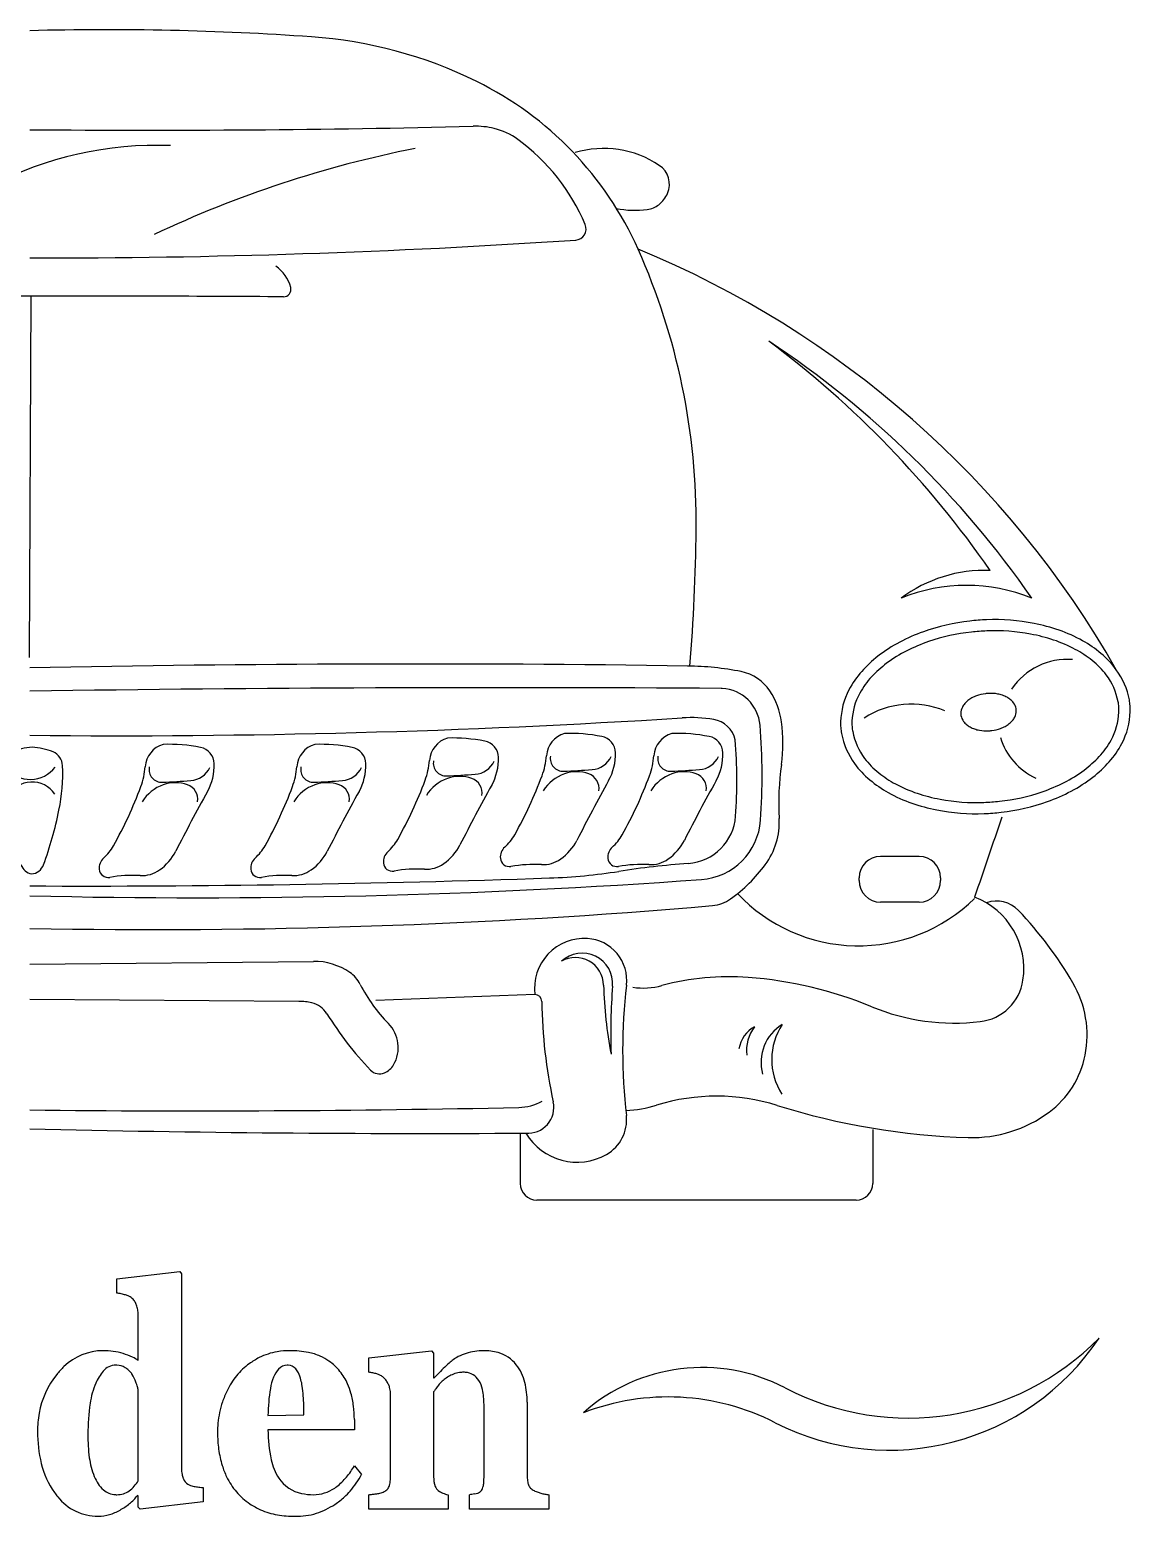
# Model space of a CAD drawing. Header units: metres. Extents: x -32 to 365, y -13 to 256.
# Drawn here: x 166.8 to 365.5, y -12.7 to 255.8 of the extents above; entities that cross this region are included whole.
import ezdxf

# ---------------------------------------------------------------- set-up
doc = ezdxf.new("R2010")
doc.units = ezdxf.units.M

msp = doc.modelspace()

# ---------------------------------------------------------------- linework, layer by layer
at = {"layer": 'Part1_Lay1', "color": 1}
for p, q in [((167.053551, 207.70941), (166.722038, 142.427474)), ((327.352777, 106.516589), (320.4287, 106.516589)), ((316.5287, 102.128785), (316.5287, 102.616589)), ((331.252777, 102.616589), (331.252777, 102.128785)), ((327.352777, 98.228785), (320.4287, 98.228785)), ((166.83252, 87.044252), (218.03476, 87.553727)), ((215.380195, 80.269851), (166.83252, 80.676171)), ((258.030652, 81.546433), (229.332408, 80.469538)), ((255.373547, 56.484935), (255.373547, 47.425427)), ((319.0135, 57.153418), (319.0135, 47.425427)), ((316.0135, 44.425427), (258.373547, 44.425427)), ((182.532062, 30.227626), (193.907062, 31.527626)), ((182.532062, 27.627626), (182.532062, 30.227626)), ((193.907062, 31.527626), (194.232062, 31.101063)), ((194.232062, 31.101063), (194.232062, -4.059874)), ((186.432062, 15.460438), (186.432062, 23.544813)), ((228.032062, 15.927626), (239.366437, 17.227626)), ((239.366437, 17.227626), (239.732062, 16.760438)), ((239.732062, 16.760438), (239.732062, 12.312001)), ((228.032062, 13.327626), (228.032062, 15.927626)), ((239.732062, 12.312001), (239.833624, 12.312001)), ((186.432062, -6.273937), (186.432062, 10.077626)), ((231.932062, -5.867687), (231.932062, 9.590126)), ((239.732062, 9.793251), (239.732062, -5.380187)), ((209.832062, 5.527626), (216.332062, 5.649501)), ((248.832062, -5.684874), (248.832062, 7.538563)), ((256.632062, 7.944813), (256.632062, -5.522374)), ((225.432062, 2.927626), (209.832062, 2.927626)), ((225.432062, 4.816688), (225.432062, 2.927626)), ((225.432062, -3.572374), (226.732062, -5.116124)), ((198.132062, -7.472374), (198.132062, -10.072374)), ((186.432062, -8.955187), (186.269562, -8.914562)), ((186.432062, -11.047374), (186.432062, -8.955187)), ((198.132062, -10.072374), (186.777374, -11.372374)), ((228.032062, -11.372374), (228.032062, -8.772374)), ((242.332062, -8.772374), (242.332062, -11.372374)), ((246.232062, -11.372374), (246.232062, -8.772374)), ((260.532062, -8.772374), (260.532062, -11.372374)), ((186.777374, -11.372374), (186.432062, -11.047374)), ((242.332062, -11.372374), (228.032062, -11.372374)), ((260.532062, -11.372374), (246.232062, -11.372374))]:
    msp.add_line(p, q, dxfattribs=at)
for centre, radius, start, end in [((180.753917, -275.631874), 531.441283, 86.016119, 91.501066), ((212.112508, 174.63719), 80.081569, 63.765017, 86.016119), ((220.197624, 191.04302), 61.791671, 23.979569, 63.765017), ((188.078558, 2712.883761), 2475.219991, 269.508196, 271.361204), ((247.393602, 224.681203), 13.690775, 76.12984, 92.158133), ((247.740101, 226.084471), 12.245361, 53.909468, 76.12984), ((189.82315, 169.717704), 65.210179, 87.87388, 117.456246), ((275.71274, 36.028868), 202.187881, 101.212417, 115.313362), ((233.451609, 206.483255), 36.501672, 22.777369, 53.909468), ((270.439204, 216.380291), 17.991491, 56.093221, 106.720745), ((278.170283, 227.882411), 4.132618, -23.396879, 56.093221), ((277.141756, 228.327427), 5.253291, 308.44452, 336.603121), ((276.137386, 240.899672), 17.699737, 258.802505, 277.057433), ((277.795866, 227.503462), 4.201256, 277.057433, 308.44452), ((265.248303, 219.834578), 2.015624, 273.84, 382.777369), ((169.150434, 1651.495983), 1436.898887, 269.907574, 273.840146), ((209.505534, 52.806161), 176.613446, 29.667296, 67.653186), ((165.583195, 166.759106), 121.5616, -0.581558, 23.975837), ((207.212929, 207.430142), 6.972034, 15.192089, 54.791951), ((165.919138, -7606.202345), 7813.911837, 89.991682, 90.329274), ((167.745882, -7606.202397), 7813.911838, 89.670726, 90.005077), ((212.6591, 208.909026), 1.328642, -90.329274, 15.192089), ((194.52352, 57.493797), 177.061572, 34.644653, 53.345839), ((203.466013, 52.980426), 175.621406, 34.773826, 56.567112), ((-47.206256, 168.919014), 334.362012, 355.190481, 359.418442), ((339.23002, 132.994376), 25.174629, 87.812484, 126.894176), ((335.94005, 124.145562), 31.301029, 67.886351, 112.193151), ((340.541021, 112.512721), 36.721472, 96.295045, 109.746011), ((341.326139, 105.395564), 43.881802, 94.308926, 96.295045), ((341.326139, 105.395564), 43.881802, 92.322807, 94.308926), ((341.035935, 112.550012), 36.721472, 78.871841, 92.322807), ((341.685478, 115.852174), 33.356032, 70.851106, 78.871841), ((336.051629, 122.047567), 26.160139, 117.766746, 127.998994), ((339.404003, 115.680271), 33.356032, 109.746011, 117.766746), ((339.431954, 115.320546), 31.71399, 109.052675, 116.776465), ((340.542354, 112.105314), 35.115565, 96.098079, 109.052675), ((341.325978, 104.770445), 42.492173, 94.20908, 96.098079), ((341.325978, 104.770445), 42.492173, 92.320081, 94.20908), ((341.027357, 112.141007), 35.115565, 79.365485, 92.320081), ((341.655096, 115.484157), 31.71399, 71.641695, 79.365485), ((343.959154, 122.427278), 24.398555, 61.596817, 71.641695), ((344.045905, 122.649913), 26.160139, 60.618858, 70.851106), ((345.818362, 125.797939), 22.547431, 50.356994, 60.618858), ((333.827474, 124.894461), 22.547431, 127.998994, 138.260859), ((336.136271, 121.851555), 24.398555, 116.776465, 126.821343), ((345.678193, 125.606152), 20.784646, 51.53938, 61.596817), ((349.79118, 130.592918), 16.320464, 36.162451, 50.356994), ((236.259636, -3227.097736), 3368.349662, 89.161021, 91.181042), ((284.782947, 86.457327), 54.439289, 78.891342, 89.161), ((293.731684, 132.032967), 7.993419, 33.016784, 78.891342), ((329.181014, 129.040003), 16.320464, 138.260859, 152.455401), ((333.970376, 124.744519), 20.784646, 126.821343, 136.87878), ((354.103558, 130.030368), 12.063535, 85.502895, 146.31012), ((349.57201, 130.508264), 14.524253, 37.127389, 51.53938), ((352.171761, 132.332845), 13.371818, 10.460327, 36.162451), ((253.603645, -5933.060807), 6070.032239, 89.640911, 90.819071), ((329.400858, 129.023773), 14.524253, 136.87878, 151.290771), ((351.91682, 132.283392), 11.583298, 10.767783, 37.127389), ((291.621529, 132.952297), 3.9, 86.803976, 89.640912), ((291.435004, 129.611894), 7.245607, 4.738842, 86.803975), ((288.8525, 128.862356), 13.812286, 8.095307, 33.016784), ((326.566593, 130.403572), 13.371818, 152.455401, 178.157525), ((326.821439, 130.436504), 11.583298, 151.290771, 177.650377), ((338.875121, 131.268218), 4.323886, 128.75405, 139.052882), ((339.301562, 130.736962), 5.005123, 118.48759, 128.75405), ((339.946831, 129.547909), 6.357979, 110.409754, 118.48759), ((340.167719, 128.954271), 6.991382, 96.863084, 110.409754), ((340.328159, 127.621265), 8.334006, 94.857884, 96.863084), ((340.328159, 127.621265), 8.334006, 92.852683, 94.857884), ((340.261339, 128.962227), 6.991382, 79.306013, 92.852683), ((340.378874, 129.584628), 6.357979, 71.228178, 79.306013), ((340.814223, 130.865523), 5.005123, 60.961718, 71.228178), ((341.144893, 131.461126), 4.323886, 50.662885, 60.961718), ((341.888612, 132.368573), 3.150608, 36.511879, 50.662885), ((342.335777, 132.699602), 2.594249, 10.935356, 36.511879), ((355.214504, 132.910538), 8.226509, 4.20908, 10.767783), ((355.614838, 132.968516), 9.870553, 4.308926, 10.460327), ((286.23029, 106.022424), 25.553095, 80.859907, 93.629), ((325.957348, 118.338657), 15.664568, 67.22435, 122.876107), ((336.826927, 132.302122), 1.928714, 178.780412, 184.857884), ((337.492311, 132.287956), 2.594249, 153.203889, 178.780412), ((336.826927, 132.302122), 1.928714, 184.857884, 190.935356), ((337.480377, 132.428374), 2.594249, 190.935356, 216.511879), ((337.988928, 132.03714), 3.150608, 139.052882, 153.203889), ((341.827226, 133.090836), 3.150608, 319.052882, 333.203889), ((342.323843, 132.84002), 2.594249, 333.203889, 358.780412), ((342.989227, 132.825854), 1.928714, 4.857884, 10.935356), ((342.989227, 132.825854), 1.928714, -1.219588, 4.857884), ((351.860538, 133.048156), 11.583298, 331.290771, 357.650377), ((355.214504, 132.910538), 8.226509, -2.349623, 4.20908), ((352.115383, 133.081088), 13.371818, 332.455401, 358.157525), ((355.614838, 132.968516), 9.870553, -1.842475, 4.308926), ((182.672707, 1738.745392), 1610.450468, 269.436437, 273.629206), ((289.537263, 126.576442), 4.734744, 11.603567, 80.859907), ((187.270627, 120.976927), 111.76728, 355.923587, 364.738842), ((275.551318, 126.970428), 27.247346, -8.095307, 8.095307), ((323.067138, 130.516143), 9.870553, 178.157525, 184.308926), ((323.067138, 130.516143), 9.870553, 184.308926, 190.460327), ((323.467472, 130.574123), 8.226509, 177.650377, 184.20908), ((323.467472, 130.574123), 8.226509, 184.20908, 190.767783), ((326.765156, 131.201268), 11.583298, 190.767783, 217.127389), ((337.927544, 132.759403), 3.150608, 216.511879, 230.662885), ((338.671262, 133.66685), 4.323886, 230.662885, 240.961718), ((339.001931, 134.262453), 5.005123, 240.961718, 251.228178), ((339.43728, 135.543348), 6.357979, 251.228178, 259.306013), ((339.554816, 136.165749), 6.991382, 259.306013, 272.852683), ((339.487996, 137.506711), 8.334006, 272.852683, 274.857884), ((339.487996, 137.506711), 8.334006, 274.857884, 276.863084), ((339.648437, 136.173705), 6.991382, 276.863084, 290.409754), ((339.869324, 135.580067), 6.357979, 290.409754, 298.48759), ((340.514593, 134.391014), 5.005123, 298.48759, 308.75405), ((340.941033, 133.859759), 4.323886, 308.75405, 319.052882), ((167.863999, 115.050267), 11.189628, 92.968104, 112.781899), ((166.704501, 115.050267), 11.189628, 67.218101, 87.031896), ((192.241038, 122.356837), 4.578098, 106.609335, 175.683913), ((191.773796, 96.134367), 30.621114, 78.898193, 91.574525), ((219.606038, 122.356837), 4.578098, 106.609335, 175.683913), ((219.138796, 96.134367), 30.621114, 78.898193, 91.574525), ((243.551057, 123.497046), 4.578098, 106.609335, 175.683913), ((243.083815, 97.274575), 30.621114, 78.898193, 91.574525), ((248.390595, 124.318944), 3.061002, 1.574527, 78.898193), ((264.662228, 124.333257), 4.578098, 106.609335, 175.683913), ((264.194986, 98.110787), 30.621114, 78.898193, 91.574525), ((269.501766, 125.155155), 3.061002, 1.574527, 78.898193), ((284.060828, 124.333257), 4.578098, 106.609335, 175.683913), ((283.593586, 98.110787), 30.621114, 78.898193, 91.574525), ((288.900366, 125.155155), 3.061002, 1.574527, 78.898193), ((205.06707, 120.141938), 89.413824, 355.923587, 364.738842), ((326.510216, 131.151814), 13.371818, 190.460327, 216.162451), ((353.375891, 131.399294), 11.834124, 196.838475, 245.232215), ((349.281118, 134.460886), 14.524253, 316.87878, 331.290771), ((349.500963, 134.444657), 16.320464, 318.260859, 332.455401), ((169.951504, 122.781417), 2.804302, 2.430878, 67.218101), ((197.080576, 123.178735), 3.061002, 1.574527, 78.898193), ((224.445576, 123.178735), 3.061002, 1.574527, 78.898193), ((225.845975, 124.833297), 13.177337, 339.637911, 355.683913), ((241.982045, 123.336046), 2.300478, 168.531224, 272.932993), ((246.948027, 125.434993), 4.099809, 273.900183, 335.224863), ((241.604015, 124.132397), 9.850145, -29.047065, 1.574527), ((246.957147, 125.669508), 13.177337, 339.637911, 355.683913), ((263.093216, 124.172258), 2.300478, 168.531224, 272.932993), ((268.059198, 126.271205), 4.099809, 273.900183, 335.224863), ((262.715186, 124.968608), 9.850145, -29.047065, 1.574527), ((266.355747, 125.669508), 13.177337, 339.637911, 355.683913), ((282.491816, 124.172258), 2.300478, 168.531224, 272.932993), ((287.457798, 126.271205), 4.099809, 273.900183, 335.224863), ((282.113786, 124.968608), 9.850145, -29.047065, 1.574527), ((329.109966, 132.976396), 14.524253, 217.127389, 231.53938), ((344.7116, 138.740142), 20.784646, 306.821343, 316.87878), ((344.854503, 138.5902), 22.547431, 307.998994, 318.260859), ((166.934399, 126.129363), 5.7071, -139.97661, -38.097662), ((139.70088, 121.497209), 33.082173, -11.57872, 2.430878), ((174.535957, 123.693088), 13.177337, 339.637911, 355.683913), ((190.672026, 122.195838), 2.300478, 168.531224, 272.932993), ((195.638008, 124.294785), 4.099809, 273.900183, 335.224863), ((190.293997, 122.992188), 9.850145, -29.047065, 1.574527), ((201.900957, 123.693088), 13.177337, 339.637911, 355.683913), ((218.037026, 122.195838), 2.300478, 168.531224, 272.932993), ((223.003008, 124.294785), 4.099809, 273.900183, 335.224863), ((217.658997, 122.992188), 9.850145, -29.047065, 1.574527), ((226.530724, 424.912663), 304.272661, 272.932993, 273.900183), ((244.434196, 114.319171), 6.629139, 70.796378, 109.208), ((188.907723, 147.214184), 75.095901, 330.658915, 339.637911), ((265.784294, 114.468373), 7.356803, 109.207517, 148.112096), ((247.641896, 425.748874), 304.272661, 272.932993, 273.900183), ((265.545367, 115.155382), 6.629139, 70.796378, 109.208), ((266.809335, 118.784265), 2.786431, -8.868863, 70.796378), ((208.306323, 147.214184), 75.095901, 330.658915, 339.637911), ((285.182894, 114.468373), 7.356803, 109.207517, 148.112096), ((267.040496, 425.748874), 304.272661, 272.932993, 273.900183), ((284.943967, 115.155382), 6.629139, 70.796378, 109.208), ((286.207935, 118.784265), 2.786431, -8.868863, 70.796378), ((351.756113, 116.131248), 49.724458, 171.904693, 183.187244), ((328.890796, 132.891741), 16.320464, 216.162451, 230.356994), ((333.003783, 137.878507), 20.784646, 231.53938, 241.596817), ((342.545705, 141.633105), 24.398555, 296.776465, 306.821343), ((342.630347, 141.437092), 26.160139, 297.766746, 307.998994), ((167.247703, 115.013175), 4.925926, 33.776653, 151.290465), ((116.486534, 145.237764), 75.095901, 330.658915, 339.637911), ((193.363104, 112.491954), 7.356803, 109.207517, 148.112096), ((175.220706, 423.772454), 304.272661, 272.932993, 273.900183), ((193.124177, 113.178962), 6.629139, 70.796378, 109.208), ((485.283564, -40.840115), 327.581135, 150.952935, 153.088114), ((194.388145, 116.807845), 2.786431, -8.868863, 70.796378), ((143.851534, 145.237764), 75.095901, 330.658915, 339.637911), ((220.728104, 112.491954), 7.356803, 109.207517, 148.112096), ((202.585706, 423.772454), 304.272661, 272.932993, 273.900183), ((220.489177, 113.178962), 6.629139, 70.796378, 109.208), ((512.648564, -40.840115), 327.581135, 150.952935, 153.088114), ((221.753145, 116.807845), 2.786431, -8.868863, 70.796378), ((167.796552, 146.377973), 75.095901, 330.658915, 339.637911), ((244.673123, 113.632162), 7.356803, 109.207517, 148.112096), ((536.593582, -39.699906), 327.581135, 150.952935, 153.088114), ((245.698164, 117.948054), 2.786431, -8.868863, 70.796378), ((557.704754, -38.863695), 327.581135, 150.952935, 153.088114), ((577.103354, -38.863695), 327.581135, 150.952935, 153.088114), ((332.863615, 137.686722), 22.547431, 230.356994, 240.618858), ((334.722823, 141.057381), 24.398555, 241.596817, 251.641695), ((338.139622, 151.379346), 35.115565, 276.098079, 289.052675), ((339.250023, 148.164114), 31.71399, 289.052675, 296.776465), ((339.277973, 147.804388), 33.356032, 289.746011, 297.766746), ((334.636071, 140.834747), 26.160139, 240.618858, 250.851106), ((336.996498, 147.632486), 33.356032, 250.851106, 258.871841), ((337.026881, 148.000502), 31.71399, 251.641695, 259.365485), ((337.654619, 151.343652), 35.115565, 259.365485, 272.320081), ((337.356, 158.714214), 42.492173, 272.320081, 274.20908), ((337.356, 158.714214), 42.492173, 274.20908, 276.098079), ((338.140955, 150.971938), 36.721472, 276.295045, 289.746011), ((103.571329, 128.899557), 69.962238, -19.982787, -11.57872), ((285.037529, 114.442674), 9.240537, 274.150368, 355.923587), ((287.233701, 113.852847), 11.550671, 274.150368, 355.923587), ((289.281187, 112.65231), 12.847256, -36.585733, 3.187244), ((337.646042, 150.934649), 36.721472, 258.871841, 272.322807), ((1861.546122, -412.641045), 1607.789899, 160.894396, 161.438099), ((337.355837, 158.089095), 43.881802, 272.322807, 274.308926), ((337.355837, 158.089095), 43.881802, 274.308926, 276.295045), ((246.628552, 114.768319), 8.880886, 312.021466, 330.658915), ((266.027152, 114.768319), 8.880886, 312.021466, 330.658915), ((174.207363, 112.791899), 8.880886, 312.021466, 330.658915), ((184.963993, 111.599045), 9.211891, 305.083117, 333.088114), ((201.572363, 112.791899), 8.880886, 312.021466, 330.658915), ((212.328993, 111.599045), 9.211891, 305.083117, 333.088114), ((225.517381, 113.932108), 8.880886, 312.021466, 330.658915), ((236.274011, 112.739254), 9.211891, 305.083117, 333.088114), ((254.18745, 106.379635), 2.411012, 132.021466, 185.477521), ((257.385182, 113.575465), 9.211891, 305.083117, 333.088114), ((273.58605, 106.379635), 2.411012, 132.021466, 185.477521), ((276.783782, 113.575465), 9.211891, 305.083117, 333.088114), ((167.687427, 105.878232), 2.596778, 199.982787, 258.77369), ((166.934813, 105.858691), 2.539596, -84.417241, -19.982787), ((181.76626, 104.403215), 2.411012, 132.021466, 185.477521), ((209.13126, 104.403215), 2.411012, 132.021466, 185.477521), ((233.076279, 105.543424), 2.411012, 132.021466, 185.477521), ((232.308626, 105.469811), 1.639838, 185.477521, 279.711769), ((238.351714, 109.781129), 5.597012, 267.295294, 305.083117), ((253.419798, 106.306023), 1.639838, 185.477521, 279.711769), ((257.996033, 79.567011), 25.487946, 87.295294, 99.711769), ((259.462886, 110.61734), 5.597012, 267.295294, 305.083117), ((272.818398, 106.306023), 1.639838, 185.477521, 279.711769), ((277.394633, 79.567011), 25.487946, 87.295294, 99.711769), ((296.875255, -48.706136), 154.337387, 94.15, 98.828589), ((278.861486, 110.61734), 5.597012, 267.295294, 305.083117), ((276.601823, 122.063939), 28.637919, 305.738871, 323.414267), ((320.4287, 102.616589), 3.9, 90, 180), ((327.352777, 102.616589), 3.9, 0, 90), ((176.881542, 2495.58629), 2394.436877, 269.759539, 272.005456), ((196.964727, 1357.834615), 1258.803302, 268.628369, 274.150368), ((180.998608, 104.329603), 1.639838, 185.477521, 279.711769), ((185.574844, 77.590592), 25.487946, 87.295294, 99.711769), ((187.041696, 108.64092), 5.597012, 267.295294, 305.083117), ((208.363608, 104.329603), 1.639838, 185.477521, 279.711769), ((212.939844, 77.590592), 25.487946, 87.295294, 99.711769), ((214.406696, 108.64092), 5.597012, 267.295294, 305.083117), ((236.884862, 78.7308), 25.487946, 87.295294, 99.711769), ((256.97809, 208.16603), 105.614711, 272.005456, 278.828589), ((320.4287, 102.128785), 3.9, 180, 270), ((327.352777, 102.128785), 3.9, -90, 0), ((316.429116, 120.361981), 30.005262, 223.302561, 314.260983), ((189.392175, 1265.307445), 1172.022507, 268.897075, 274.928858), ((289.532405, 104.094868), 6.5, 274.928858, 305.738871), ((332.362605, 86.195974), 13.910574, -8.39364, 68.800115), ((341.366398, 92.983643), 5.451003, 43.445426, 109.665378), ((293.281528, 47.439772), 71.680897, 30.349982, 43.445426), ((266.934279, 82.713452), 8.979783, 86.257, 187.467323), ((267.026589, 84.116129), 7.574162, -6.645586, 86.256727), ((266.554418, 83.52844), 5.507317, -4.602057, 132.814763), ((218.147818, 76.191395), 11.362895, 55.38886, 90.570088), ((265.333477, 83.137097), 5.098681, 1.446813, 119.645841), ((221.30378, 80.764319), 5.806662, 26.98299, 55.38886), ((251.941969, 96.363801), 28.574183, 206.98299, 224.52818), ((346.676597, 85.191582), 76.27038, 181.446813, 190.871513), ((376.534478, 71.357333), 102.674487, 173.354414, 186.523956), ((293.000598, 38.80171), 45.979828, 85.593817, 105.184806), ((290.885472, 11.351913), 73.510994, 67.673423, 85.593817), ((337.366255, 85.457666), 8.852748, 276.708592, 351.60636), ((339.018582, 74.219899), 18.680394, -11.098032, 30.349982), ((258.01688, 80.295594), 1.250914, 0.630817, 89.369181), ((376.879833, 74.647881), 105.174938, 175.397943, 182.093154), ((277.620926, 95.467695), 12.736169, 261.174854, 285.184806), ((215.927316, 72.731866), 7.557814, 75.909161, 94.151357), ((216.684409, 75.748019), 4.448092, 31.774464, 75.909161), ((272.638939, 110.406782), 61.370897, 211.774464, 223.813418), ((348.806009, 81.295207), 89.543718, 180.630817, 192.33533), ((333.793257, 115.833835), 39.438331, 247.673423, 276.708592), ((227.151871, 71.97866), 6.199141, -30.278148, 44.52818), ((300.394393, 70.800037), 5.638332, 118.698135, 170.226511), ((303.304605, 71.423343), 7.088161, 142.424306, 186.527473), ((306.940368, 69.285801), 8.10238, 121.784397, 194.926733), ((312.331183, 69.814931), 11.56347, 146.643205, 212.709392), ((340.793019, 73.871831), 16.872142, 306.506079, 348.901968), ((229.977973, 69.477205), 2.250779, 223.813418, 292.650003), ((229.50823, 70.60292), 3.470571, 292.650003, 329.721852), ((254.914508, 70.138319), 8.973588, 271.213463, 299.48681), ((256.779451, 61.170721), 4.657569, 265.09525, 372.33533), ((290.801674, 26.591096), 36.613849, 72.631015, 107.181052), ((196.460784, 2829.719501), 2769.173787, 269.386963, 271.213463), ((267.449831, 58.882503), 7.121148, -60.549285, 6.523956), ((273.45818, 82.684531), 22.099611, 272.550562, 287.181052), ((340.069051, 184.102229), 128.422607, 252.631015, 268.289), ((336.932608, 79.087721), 23.361231, 268.288947, 306.506079), ((237.2936, 3053.418759), 2996.949337, 268.652799, 270.36492), ((265.641724, 62.084745), 10.798594, 210.955759, 299.450715), ((258.373547, 47.425427), 3, 180, 270), ((316.0135, 47.425427), 3, -90, 0), ((181.269484, 17.527002), 10.179229, 78.228459, 82.874984), ((181.183074, 17.112352), 10.602787, 73.767649, 78.228459), ((183.196666, 24.028605), 3.399378, 63.24864, 73.767649), ((183.47642, 24.583594), 2.777867, 43.919076, 63.24864), ((183.819442, 24.852506), 2.34467, 27.302588, 45), ((182.128669, 23.979737), 4.247415, 17.560272, 27.302588), ((181.175102, 23.677975), 5.24759, 8.049227, 17.560272), ((180.233479, 23.544813), 6.198583, 360, 368.049227), ((322.032118, 44.722935), 45.447498, 242.995299, 326.318203), ((325.454823, 53.248595), 48.174284, 242.47887, 315.559774), ((180.074249, 7.065531), 10.162095, 90, 134.065684), ((180.074249, 3.906047), 13.321579, 82.070282, 90), ((180.339307, 5.808967), 11.400287, 72.801459, 82.070282), ((179.609656, 3.451632), 13.867962, 65.36361, 72.801459), ((213.335588, 5.946765), 11.243547, 99.327428, 116.847294), ((213.792999, 3.16188), 14.065746, 90, 99.327428), ((213.792999, -0.883574), 18.1112, 79.351421, 90), ((215.457444, 7.968791), 9.103717, 65.190592, 79.351421), ((214.836479, 6.625478), 10.583612, 55.383944, 65.190592), ((246.708419, 11.013316), 5.736637, 116.344929, 126.869898), ((249.016253, 6.352973), 10.937108, 108.076107, 116.344929), ((248.53142, 7.838418), 9.374543, 98.42613, 108.076107), ((248.730499, 6.494498), 10.733127, 90, 98.42613), ((248.730499, 7.19303), 10.034596, 74.80656, 90), ((249.721817, 10.843338), 6.252075, 37.954231, 74.80656), ((183.988712, 3.021275), 15.790507, 134.065684, 141.126095), ((187.260182, 7.658946), 9.275459, 140.688329, 156.501434), ((182.389874, 11.646904), 2.980722, 90, 140.688329), ((182.389874, 10.671391), 3.956235, 87.475847, 90), ((182.430727, 11.598113), 3.028613, 57.783454, 87.475847), ((181.355476, 9.891736), 5.045513, 48.629275, 57.783454), ((182.221312, 10.874847), 3.735483, 36.253838, 48.629275), ((182.618484, 10.01247), 6.650093, 55.00798, 65.36361), ((213.346813, 5.298503), 11.805111, 125.70216, 141.058988), ((214.418744, 3.806871), 13.641957, 116.847294, 125.70216), ((216.06368, 10.212072), 5.673467, 139.352831, 156.83358), ((213.325812, 12.562622), 2.065004, 90, 139.352831), ((213.325812, 12.406339), 2.221286, 85.60251, 90), ((213.342178, 12.619162), 2.007835, 41.794784, 85.60251), ((212.536853, 11.899251), 3.08803, 25.25576, 41.794784), ((215.532016, 7.633112), 9.359235, 38.740964, 55.383944), ((215.153324, 7.216035), 9.916009, 23.907605, 39.251337), ((320.62854, -65.151665), 111.934442, 135, 135.723515), ((259.291916, -3.815041), 25.191357, 131.720102, 135), ((251.822594, 4.562423), 13.967602, 127.775684, 131.720102), ((247.949981, 9.461306), 8.499165, 13.755243, 37.954231), ((288.247894, -18.160942), 32.347002, 62.47887, 131.597011), ((183.675948, 3.273409), 15.38877, 141.126095, 170.002808), ((191.625434, 5.76101), 14.035456, 156.501434, 171.907102), ((179.981811, 9.482633), 6.367927, 32.901619, 34.438989), ((180.137687, 9.583479), 6.182273, 18.649539, 32.901619), ((165.592524, 4.674487), 21.533494, 16.181048, 18.649539), ((215.767584, 3.504334), 14.816178, 141.546291, 154.073252), ((218.748619, 9.063168), 8.593892, 156.83358, 170.930842), ((208.818196, 10.144961), 7.199714, 14.656751, 25.25576), ((206.421268, 9.413319), 9.704298, 8.355531, 15.255119), ((193.507392, 7.516603), 22.756721, 3.945186, 8.355531), ((213.371205, 6.426026), 11.865384, 15.364253, 23.907605), ((227.206064, 5.274149), 8.095725, 78.925934, 84.143986), ((227.616597, 7.37168), 5.958397, 71.834043, 78.925934), ((227.980987, 8.482201), 4.789621, 64.60485, 71.834043), ((228.786723, 10.179446), 2.910831, 52.696052, 64.60485), ((228.594336, 9.967699), 3.195952, 34.484378, 52.253195), ((227.908058, 9.496309), 4.028529, 25.09625, 34.484378), ((227.675103, 9.387203), 4.285769, 16.161186, 25.09625), ((280.704304, -26.223212), 56.172726, 135.723515, 136.684684), ((285.137101, -21.712117), 55.266968, 143.914927, 144.712505), ((244.608966, 7.825338), 5.117282, 134.717796, 143.914927), ((246.471411, 5.944455), 7.764247, 128.659808, 134.717796), ((246.156842, 6.337666), 7.260692, 120.961846, 128.659808), ((245.373864, 7.642729), 5.73877, 111.21797, 120.961846), ((245.047304, 8.483869), 4.836463, 97.713556, 111.21797), ((245.155499, 7.685059), 5.642566, 90, 97.713556), ((245.155499, 9.010554), 4.317072, 85.706035, 90), ((245.242326, 10.166938), 3.157433, 32.755472, 85.706035), ((243.85856, 9.276683), 4.802839, 11.215586, 32.755472), ((241.755041, 7.944813), 14.87702, 0, 13.755243), ((172.946958, 6.80851), 13.875703, 13.626995, 16.181048), ((217.556355, 2.634721), 16.80513, 154.073252, 161.43394), ((244.64189, 4.930032), 34.814957, 170.930842, 179.016478), ((163.167197, 5.424176), 53.168982, 2.094038, 3.945186), ((208.602878, 5.11581), 16.810443, 7.170221, 15.364253), ((228.375339, 9.590126), 3.556723, 360, 376.161186), ((263.997317, -6.751241), 29.368739, 144.712505, 145.713123), ((235.092929, 7.538563), 13.739132, 360, 371.215586), ((282.067679, -33.695786), 42.56757, 62.995299, 111.057239), ((187.250775, 2.643251), 19.018713, 170.002808, 180), ((217.265536, 2.115126), 39.933474, 171.907102, 180), ((217.814081, 2.548157), 17.077005, 161.43394, 174.684745), ((169.329647, 5.649501), 47.002415, 360, 362.094038), ((206.225151, 4.816688), 19.206911, 0, 7.170221), ((218.97526, 2.440126), 18.243198, 174.684745, 180), ((235.465539, 2.927626), 25.633477, 180, 192.113751), ((193.357923, 2.643251), 25.125861, 180, 193.273288), ((217.019773, 2.115126), 39.687711, 180, 183.042701), ((203.078235, 1.374062), 25.726492, 183.042701, 187.737373), ((223.531679, 2.440126), 22.799617, 180, 187.579389), ((192.699288, -0.036121), 15.252182, 187.737373, 194.386194), ((218.954124, 1.831026), 18.181716, 187.579389, 197.087816), ((219.967069, -0.398849), 9.782042, 192.113751, 213.419381), ((183.311894, 0.273415), 14.804096, 193.273288, 215.897378), ((189.557623, -0.841957), 12.008815, 194.386194, 202.833654), ((200.483115, -4.059874), 6.251054, 180, 189.605859), ((197.680494, -4.534197), 3.408578, 189.605859, 201.370622), ((215.630976, 0.809465), 14.705094, 197.087816, 205.56668), ((212.848226, 3.796539), 14.582654, 319.956834, 329.647375), ((212.516092, 2.538629), 16.145868, 325.222866, 331.699244), ((185.930199, -2.426728), 8.050845, 202.456939, 212.865621), ((183.533601, -3.975117), 5.197568, 212.865621, 229.019582), ((182.456308, -5.215257), 3.554855, 229.019582, 267.301602), ((181.024432, -3.19332), 6.182855, 307.600405, 318.987406), ((178.668547, -1.144472), 9.305029, 318.987406, 326.546691), ((197.521701, -4.596333), 3.23806, 201.370622, 203.891386), ((196.693906, -4.963013), 2.332689, 203.891386, 235.407711), ((196.502662, -5.102725), 2.110546, 237.528808, 252.72725), ((197.649689, -1.413867), 5.973621, 252.72725, 260.753887), ((199.601766, 10.577461), 18.122799, 260.753887, 263.508336), ((198.399278, 0.009695), 7.486839, 263.508336, 267.954592), ((213.558158, -0.182181), 12.407283, 205.56668, 220.648922), ((217.190592, -2.230946), 6.455572, 213.419381, 258.433684), ((218.038312, -2.04081), 6.731565, 270, 304.780784), ((217.589477, -1.394558), 7.51839, 304.780784, 308.239647), ((214.774084, 2.178078), 12.067034, 308.239647, 319.956834), ((211.528804, 3.224228), 17.347859, 319.19565, 325.222866), ((229.620196, -5.878695), 2.628446, 288.853159, 305.055506), ((230.238643, -6.76011), 1.551705, 305.055506, 332.676109), ((229.51951, -6.388558), 2.361151, 332.676109, 348.728416), ((226.906056, -5.867687), 5.026005, 348.728416, 360), ((247.776418, -5.380187), 8.044357, 180, 187.149293), ((243.62186, -5.901294), 3.857245, 187.149293, 197.102729), ((242.318143, -6.302438), 2.493208, 197.102729, 211.058235), ((241.589739, -6.741116), 1.642908, 211.058235, 232.30576), ((242.42623, -5.5864), 3.068406, 233.130102, 241.728307), ((247.188114, -7.126356), 1.475933, 304.286877, 330.489941), ((246.689033, -6.843873), 2.049412, 330.489941, 343.033852), ((245.371749, -6.44199), 3.426637, 343.033852, 354.906385), ((236.877742, -5.684874), 11.95432, 354.906385, 360), ((262.220296, -5.522374), 5.588234, 180, 190.228251), ((259.137972, -6.078541), 2.456136, 190.228251, 205.796026), ((258.443943, -6.413989), 1.68529, 205.796026, 231.472924), ((259.268317, -5.378612), 3.00877, 231.472924, 245.772255), ((188.272759, 3.864137), 20.928104, 215.897378, 218.43859), ((179.180499, -3.352276), 9.320098, 218.43859, 270), ((182.552374, -3.176967), 5.595407, 267.301602, 270), ((182.552374, -4.198079), 4.574295, 270, 284.930985), ((176.824075, -0.503876), 12.720697, 299.776677, 309.036226), ((182.951821, -5.696049), 3.023982, 284.930985, 307.600405), ((179.275545, -3.527278), 8.828312, 309.036226, 322.394009), ((212.839506, -0.960808), 11.355478, 220.030259, 236.52648), ((214.087989, 0.927339), 13.619061, 236.52648, 245.689524), ((218.038312, 1.911183), 10.683557, 258.433684, 270), ((213.156719, 3.128129), 16.217613, 296.167188, 302.699461), ((214.909074, 0.208697), 12.814596, 303.157924, 312.97887), ((214.445361, 0.706337), 13.494798, 312.97887, 319.19565), ((225.297154, 20.399971), 29.300264, 275.355825, 276.645547), ((225.154332, 21.625811), 30.534396, 276.645547, 277.883139), ((228.272562, -0.894737), 7.798995, 277.883139, 282.983844), ((229.062555, -4.320979), 4.282858, 282.983844, 289.179008), ((243.365197, -3.840484), 5.050798, 241.728307, 246.948699), ((243.236071, -4.143928), 4.721023, 246.948699, 252.947056), ((243.007306, -4.889722), 3.940932, 252.947056, 260.134193), ((254.653156, -62.105968), 53.994324, 98.567193, 98.972627), ((263.402125, -120.180721), 112.724397, 98.275893, 98.567193), ((246.725353, -5.527913), 3.134919, 278.275893, 288.102977), ((247.331759, -7.382888), 1.183341, 288.102977, 305.537678), ((260.900269, -1.433537), 7.277238, 246.801409, 250.334109), ((263.388375, 5.52853), 14.670549, 250.334109, 252.962232), ((260.884082, -2.643374), 6.123532, 252.962232, 259.842669), ((261.474524, 0.652247), 9.471627, 259.842669, 264.289407), ((179.180499, -5.600627), 7.071747, 270, 286.885999), ((178.547913, -3.516709), 9.249562, 286.885999, 299.776677), ((213.548945, -0.26593), 12.309687, 245.689524, 260.61233), ((214.727374, 6.861904), 19.534278, 260.61233, 270), ((214.727374, 3.21694), 15.889314, 270, 277.072933), ((215.430279, -2.448133), 10.180801, 277.072933, 288.12186), ((214.500112, 0.394043), 13.171315, 288.12186, 296.167188)]:
    msp.add_arc(centre, radius, start, end, dxfattribs=at)

doc.saveas('drawing.dxf')
